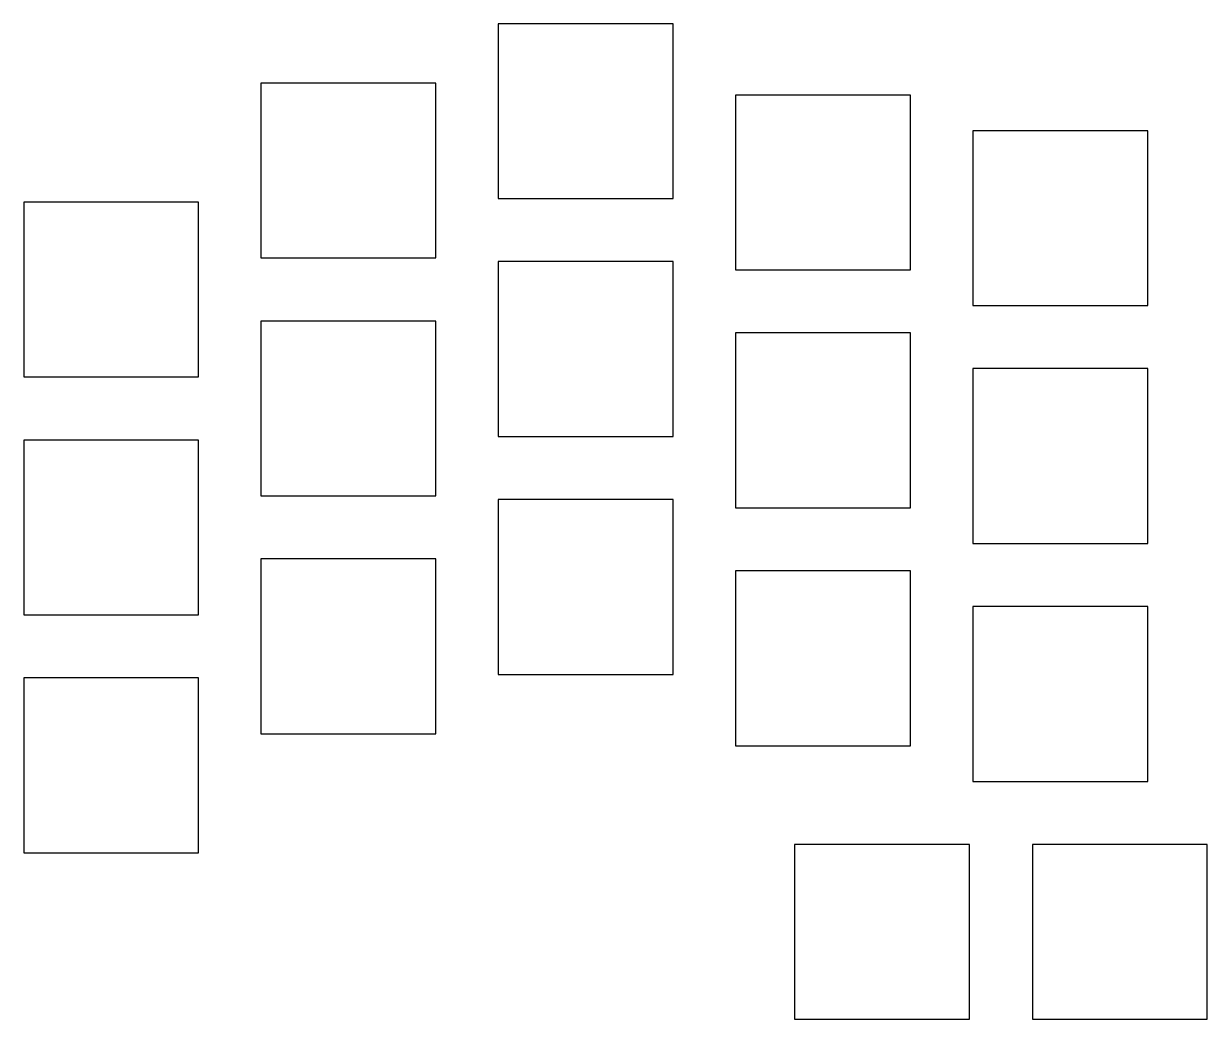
# Model space of a CAD drawing. Header units: millimetres. Extents: x -7 to 87.8, y -20.3 to 59.4.
import ezdxf

# ---------------------------------------------------------------- set-up
doc = ezdxf.new("R2010")
doc.units = ezdxf.units.MM

msp = doc.modelspace()

# ---------------------------------------------------------------- linework, layer by layer
for p, q in [((45, 59.3875), (31, 59.3875)), ((31, 59.3875), (31, 45.3875)), ((45, 45.3875), (45, 59.3875)), ((26, 54.625), (12, 54.625)), ((12, 54.625), (12, 40.625)), ((26, 40.625), (26, 54.625)), ((64, 53.6725), (50, 53.6725)), ((50, 53.6725), (50, 39.6725)), ((64, 39.6725), (64, 53.6725)), ((83, 50.815), (69, 50.815)), ((69, 50.815), (69, 36.815)), ((83, 36.815), (83, 50.815)), ((7, 45.1), (-7, 45.1)), ((-7, 45.1), (-7, 31.1)), ((7, 31.1), (7, 45.1)), ((31, 45.3875), (45, 45.3875)), ((12, 40.625), (26, 40.625)), ((45, 40.3375), (31, 40.3375)), ((31, 40.3375), (31, 26.3375)), ((45, 26.3375), (45, 40.3375)), ((50, 39.6725), (64, 39.6725)), ((69, 36.815), (83, 36.815)), ((26, 35.575), (12, 35.575)), ((12, 35.575), (12, 21.575)), ((26, 21.575), (26, 35.575)), ((64, 34.6225), (50, 34.6225)), ((50, 34.6225), (50, 20.6225)), ((64, 20.6225), (64, 34.6225)), ((83, 31.765), (69, 31.765)), ((69, 31.765), (69, 17.765)), ((83, 17.765), (83, 31.765)), ((-7, 31.1), (7, 31.1)), ((7, 26.05), (-7, 26.05)), ((-7, 26.05), (-7, 12.05)), ((7, 12.05), (7, 26.05)), ((31, 26.3375), (45, 26.3375)), ((12, 21.575), (26, 21.575)), ((45, 21.2875), (31, 21.2875)), ((31, 21.2875), (31, 7.2875)), ((45, 7.2875), (45, 21.2875)), ((50, 20.6225), (64, 20.6225)), ((69, 17.765), (83, 17.765)), ((26, 16.525), (12, 16.525)), ((12, 16.525), (12, 2.525)), ((26, 2.525), (26, 16.525)), ((64, 15.5725), (50, 15.5725)), ((50, 15.5725), (50, 1.5725)), ((64, 1.5725), (64, 15.5725)), ((83, 12.715), (69, 12.715)), ((69, 12.715), (69, -1.285)), ((83, -1.285), (83, 12.715)), ((-7, 12.05), (7, 12.05)), ((7, 7), (-7, 7)), ((-7, 7), (-7, -7)), ((7, -7), (7, 7)), ((31, 7.2875), (45, 7.2875)), ((12, 2.525), (26, 2.525)), ((50, 1.5725), (64, 1.5725)), ((69, -1.285), (83, -1.285)), ((68.7125, -6.335), (54.7125, -6.335)), ((54.7125, -6.335), (54.7125, -20.335)), ((68.7125, -20.335), (68.7125, -6.335)), ((87.7625, -6.335), (73.7625, -6.335)), ((73.7625, -6.335), (73.7625, -20.335)), ((87.7625, -20.335), (87.7625, -6.335)), ((-7, -7), (7, -7)), ((54.7125, -20.335), (68.7125, -20.335)), ((73.7625, -20.335), (87.7625, -20.335))]:
    msp.add_line(p, q)

doc.saveas('drawing.dxf')
